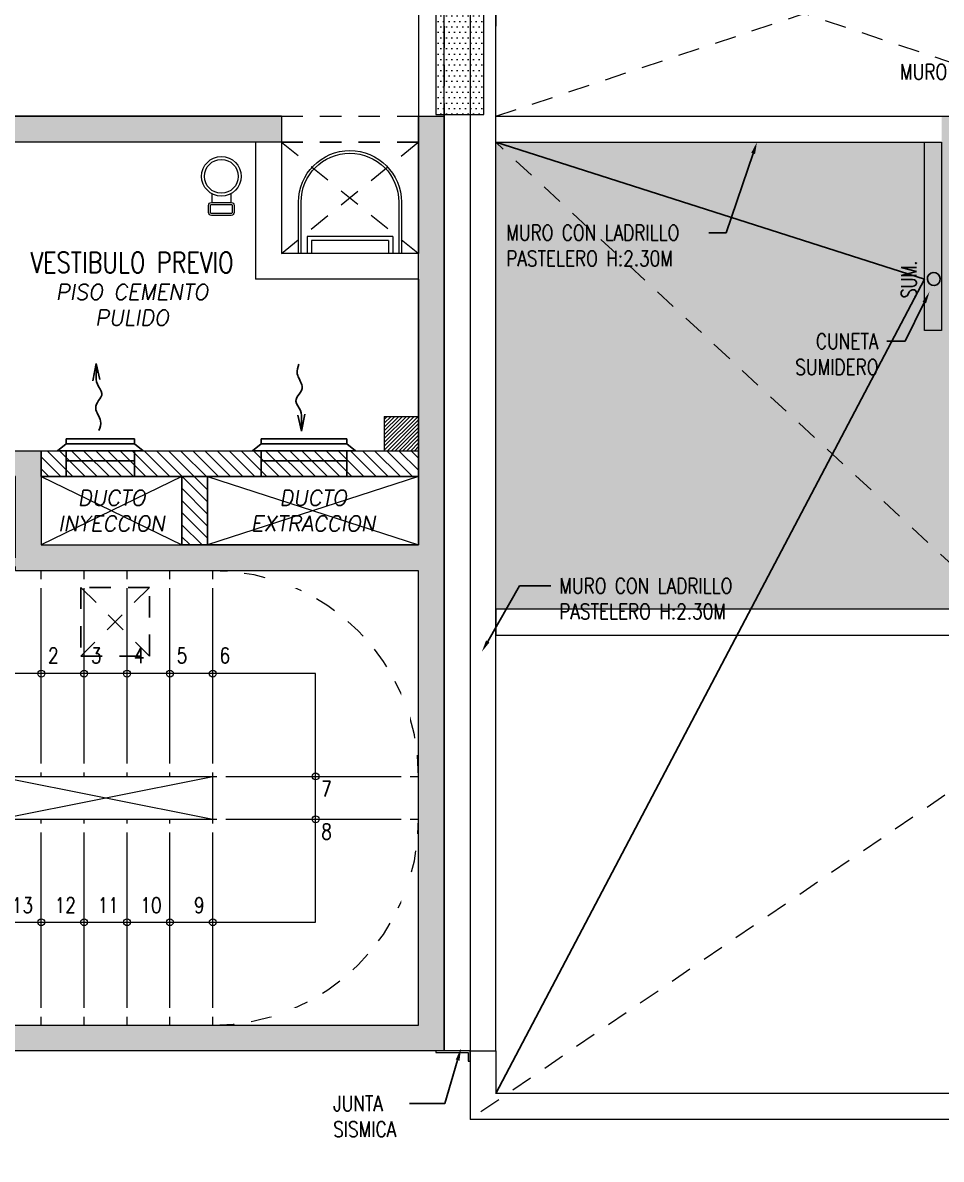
# Model space of a CAD drawing. Header units: millimetres. Extents: x -3 to 53, y -110 to 39.
# Drawn here: x 24.39 to 29.75, y -54.79 to -48.16 of the extents above; entities that cross this region are included whole.
import ezdxf
from ezdxf import colors
from ezdxf.entities.mleader import LeaderData, LeaderLine
from ezdxf.enums import TextEntityAlignment as Align
from ezdxf.math import Vec2, Vec3

# ---------------------------------------------------------------- set-up
doc = ezdxf.new("R2010")
doc.units = ezdxf.units.MM
doc.set_wipeout_variables(frame=1)
doc.linetypes.add('HIDDEN2', pattern=[0.1875, 0.125, -0.0625])
for name, color, linetype in [('A-BARANDAS', 8, 'Continuous'), ('A-EST HATCH', 8, 'Continuous'), ('A-EST PLACAS', 8, 'Continuous'), ('A-EST VIGAS', 8, 'HIDDEN2'), ('A-HATCH', 8, 'Continuous'), ('A-JARDIN', 8, 'Continuous'), ('A-LINEAS', 8, 'Continuous'), ('A-MURO BAJO', 8, 'Continuous'), ('A-MURO_P14', 8, 'Continuous'), ('A-PROYECCIONES', 8, 'HIDDEN2'), ('A-TEXTO-ACABADO PISO', 8, 'Continuous'), ('A-TEXTO-INDICACIONES', 8, 'Continuous'), ('DLP_MOBILIARIO', 8, 'Continuous'), ('DLP_TEXTO AMBIENTE', 8, 'Continuous'), ('L-03_EQUIP-ACCES', 8, 'Continuous'), ('L-04_EQ-MED-CONT', 8, 'Continuous'), ('L-06_EQ-FIN-CONT', 8, 'Continuous'), ('L3 Equipos y Ductos', 8, 'Continuous'), ('L4 Linea mediana', 8, 'Continuous'), ('L5 Linea mediana segmentada', 8, 'HIDDEN2'), ('L6 Linea fina', 8, 'Continuous')]:
    doc.layers.add(name, color=color, linetype=linetype)
doc.layers.add('A-MUROS', color=8, linetype='Continuous', lineweight=30)
doc.layers.add('DLP_MURO ALTO', color=8, linetype='Continuous', lineweight=20)
doc.styles.add('ROMANS', font='ROMANS.shx', dxfattribs={"oblique": 10})
doc.styles.add('TXT_COTAS', font='romans.shx', dxfattribs={"width": 0.8})

# ---------------------------------------------------------------- blocks, each defined once
blk = doc.blocks.new('EST.P11')
at = {"layer": 'A-EST HATCH', "lineweight": 0}
h = blk.add_hatch(color=8, dxfattribs=at)
h.dxf.hatch_style = 1
h.paths.add_polyline_path([(10.5, -2.74), (10.5, 3.375), (12.15, 3.375), (12.15, 3.525), (10.35, 3.525), (10.35, 2.65), (8.85, 2.65), (8.85, 3.15), (8.7, 3.15), (8.7, 2.5), (10.35, 2.5), (10.35, -2.74)])
h.paths.add_polyline_path([(18.45, 7.325), (20.05, 7.325), (20.05, 10.425), (18.85, 10.425), (18.85, 10.575), (20.2, 10.575), (20.2, 7.175), (18.45, 7.175)])
h.paths.add_polyline_path([(17.65, 10.575), (17.5, 10.575), (17.5, 7.175), (17.65, 7.175)])
h.paths.add_polyline_path([(11.85, 11.05), (11.85, 10.9), (12, 10.9), (12, 7.825), (12.15, 7.825), (12.15, 11.05)])
h.paths.add_polyline_path([(22.45, 4.725), (13.05, 4.725), (13.05, 4.875), (16.6, 4.875), (16.6, 6.275), (16.8, 6.275), (16.8, 4.875), (19.7, 4.875), (19.7, 6.275), (19.85, 6.275), (19.85, 4.875), (22.25, 4.875), (22.25, 6.125), (20.6, 6.125), (20.6, 6.275), (22.875, 6.275), (22.875, 6.125), (22.45, 6.125)])
h.paths.add_polyline_path([(15.1, 10.425), (15.1, 7.325), (16.7, 7.325), (16.7, 7.175), (14.95, 7.175), (14.95, 10.575), (16.3, 10.575), (16.3, 10.425)])
h.paths.add_polyline_path([(10.35, 5.75), (8.7, 5.75), (8.7, 5.1), (8.85, 5.1), (8.85, 5.6), (10.35, 5.6), (10.35, 4.725), (12.15, 4.725), (12.15, 4.875), (10.5, 4.875), (10.5, 10.99), (10.35, 10.99)])
h.paths.add_polyline_path([(5.85, 10.9), (5.25, 10.9), (5.25, 11.05), (6, 11.05), (6, 7.65), (4.85, 7.65), (4.85, 7.8), (5.85, 7.8)])
h.paths.add_polyline_path([(4.05, 11.05), (4.05, 7.65), (3.9, 7.65), (3.9, 11.05)])
h.paths.add_polyline_path([(3.1, 7.8), (1.5, 7.8), (1.5, 10.9), (2.7, 10.9), (2.7, 11.05), (1.35, 11.05), (1.35, 7.65), (3.1, 7.65)])
h.paths.add_polyline_path([(4.05, -2.8), (4.05, 0.6), (3.9, 0.6), (3.9, -2.8)])
h.paths.add_polyline_path([(3.1, 0.45), (1.5, 0.45), (1.5, -2.65), (2.7, -2.65), (2.7, -2.8), (1.35, -2.8), (1.35, 0.6), (3.1, 0.6)])
h.paths.add_polyline_path([(8.7, -0.35), (8.85, -0.35), (8.85, -2.65), (9, -2.65), (9, -2.8), (8.7, -2.8)])
h.paths.add_polyline_path([(18.45, 0.925), (20.05, 0.925), (20.05, -2.175), (18.85, -2.175), (18.85, -2.325), (20.2, -2.325), (20.2, 1.075), (18.45, 1.075)])
h.paths.add_polyline_path([(17.65, -2.325), (17.5, -2.325), (17.5, 1.075), (17.65, 1.075)])
h.paths.add_polyline_path([(12.15, -2.8), (11.85, -2.8), (11.85, -2.65), (12, -2.65), (12, 0.425), (12.15, 0.425)])
h.paths.add_polyline_path([(15.1, -2.175), (15.1, 0.925), (16.7, 0.925), (16.7, 1.075), (14.95, 1.075), (14.95, -2.325), (16.3, -2.325), (16.3, -2.175)])
h.paths.add_polyline_path([(6, -2.8), (6, 0.6), (4.85, 0.6), (4.85, 0.45), (5.85, 0.45), (5.85, -2.65), (5.25, -2.65), (5.25, -2.8)])
h.paths.add_polyline_path([(3.0968, 5.55), (2.95, 5.55), (2.95, 6.75), (5.1, 6.75), (5.1, 6.6), (4.65, 6.6), (4.65, 5), (4.45, 5), (4.45, 6.6), (3.1, 6.6), (3.1, 5.55)], flags=17)
h.paths.add_polyline_path([(3.0968, 2.7), (2.95, 2.7), (2.95, 1.5), (5.1, 1.5), (5.1, 1.65), (4.65, 1.65), (4.65, 3.25), (4.45, 3.25), (4.45, 1.65), (3.1, 1.65), (3.1, 2.7)], flags=17)
h.paths.add_polyline_path([(8.8501, 4.2), (6, 4.2), (6, 6.75), (5.85, 6.75), (5.85, 4.2), (3.1, 4.2), (3.1, 4.8), (2.95, 4.8), (2.95, 4.2), (0.15, 4.2), (0.15, 8.25), (0, 8.25), (0, 0), (0.15, 0), (0.15, 4.05), (2.95, 4.05), (2.95, 3.45), (3.1, 3.45), (3.1, 4.05), (5.85, 4.05), (5.85, 1.5), (6, 1.5), (6, 4.05), (8.8501, 4.05)])
h.paths.add_polyline_path([(8.7, 11.05), (8.7, 8.6), (8.85, 8.6), (8.85, 10.9), (9, 10.9), (9, 11.05)])
h.paths.add_polyline_path([(22.9, 4.725), (25, 4.725), (25, 4.875), (23.05, 4.875), (23.05, 8.575), (25, 8.575), (25, 8.725), (23.05, 8.725), (23.05, 10.575), (22.2, 10.575), (22.2, 10.425), (22.9, 10.425)])
h.paths.add_polyline_path([(26.7, 4.725), (26.85, 4.725), (26.85, 8.725), (26.7, 8.725)])
h.paths.add_polyline_path([(47.1, 1.5), (45.2, 1.5), (45.2, 1.65), (46.95, 1.65), (46.95, 4.05), (41.1999, 4.05), (41.1999, 4.2), (46.95, 4.2), (46.95, 6.6), (45.2, 6.6), (45.2, 6.75), (47.1, 6.75)])
h.paths.add_polyline_path([(24.05, 3.525), (25.9, 3.525), (25.9, 3.375), (24.05, 3.375)], flags=17)
h.paths.add_polyline_path([(21.05, 1.975), (21.05, 2.125), (22.85, 2.125), (22.85, 3.375), (20.3, 3.375), (20.3, 1.975), (20.15, 1.975), (20.15, 3.375), (16.8, 3.375), (16.8, 1.975), (16.6, 1.975), (16.6, 3.375), (13.05, 3.375), (13.05, 3.525), (23.05, 3.525), (23.05, 1.975)])
h.paths.add_polyline_path([(23.05, 1.95), (23.05, -1.775), (26.7, -1.775), (26.7, 0.875), (24.35, 0.875), (24.35, 1.425), (24.05, 1.425), (24.05, 1.575), (24.5, 1.575), (24.5, 1.025), (26.7, 1.025), (26.7, 3.525), (26.85, 3.525), (26.85, -1.925), (23.05, -1.925), (23.05, -2.325), (22.2, -2.325), (22.2, -2.175), (22.9, -2.175), (22.9, 1.95)])
h.paths.add_polyline_path([(43.75, 7.8), (45.35, 7.8), (45.35, 7.6), (43.75, 7.6)])
h.paths.add_polyline_path([(43.75, 0.65), (45.35, 0.65), (45.35, 0.45), (43.75, 0.45)])
h.paths.add_polyline_path([(30.85, 2.375), (30.85, 3.525), (29.75, 3.525), (29.75, 2.375), (29.9, 2.375), (29.9, 3.375), (30.75, 3.375), (30.75, 2.375)])
h.paths.add_polyline_path([(39.5497, 4.875), (39.5497, 4.725), (39.7, 4.725), (39.7, 5.6), (41.1999, 5.6), (41.1999, 5.1009), (41.35, 5.1009), (41.35, 5.75), (39.7, 5.75), (39.7, 7.75), (39.55, 7.75), (39.55, 4.875)])
edge = h.paths.add_edge_path()
edge.add_line((30.85, 4.725), (30.85, 4.875))
edge.add_line((30.85, 4.875), (30.85, 5.875))
edge.add_line((30.85, 5.875), (30.75, 5.875))
edge.add_line((30.75, 5.875), (30.75, 4.875))
edge.add_line((30.75, 4.875), (30.35, 4.875))
edge.add_line((30.35, 4.875), (30.35, 5.875))
edge.add_line((30.35, 5.875), (30.2, 5.875))
edge.add_line((30.2, 5.875), (30.2, 4.725))
edge.add_line((30.2, 4.725), (30.85, 4.725))
h.paths.add_polyline_path([(33.45, 5.55), (33.45, 4.95), (33.25, 4.95), (33.25, 5.55), (33.3, 5.55), (33.3, 7.7501), (33.45, 7.7501)])
h.paths.add_polyline_path([(33.45, 2.7), (33.45, 3.3), (33.25, 3.3), (33.25, 2.7), (33.3, 2.7), (33.3, 0.4999), (33.45, 0.4999)])
at = {"layer": 'A-EST PLACAS', "color": 8, "lineweight": 0}
for points in [[(23.05, 1.95), (23.05, -1.775), (26.7, -1.775), (26.7, 0.875), (24.35, 0.875), (24.35, 1.425), (24.05, 1.425), (24.05, 1.575), (24.5, 1.575), (24.5, 1.025), (26.7, 1.025), (26.7, 3.525), (26.85, 3.525), (26.85, -1.925), (23.05, -1.925), (23.05, -2.325), (22.2, -2.325), (22.2, -2.175), (22.9, -2.175), (22.9, 1.95)], [(24.05, 3.525), (25.9, 3.525), (25.9, 3.375), (24.05, 3.375)]]:
    blk.add_lwpolyline(points, close=True, dxfattribs=at)
at = {"layer": 'A-EST VIGAS', "color": 8, "lineweight": 0}
for p, q in [((26.85, 4.725), (26.85, 3.525)), ((25.9, 3.525), (26.7, 3.525)), ((25.9, 3.375), (26.7, 3.375)), ((24.5, 1.575), (26.7, 1.575)), ((24.5, 1.425), (25.32, 1.425)), ((25.32, 1.425, 0), (25.32, 1.025)), ((25.47, 1.425), (26.7, 1.425)), ((25.47, 1.425, 0), (25.47, 1.025))]:
    blk.add_line(p, q, dxfattribs=at)
blk = doc.blocks.new('*U256')
at = {"color": 8}
blk.add_ellipse((0, 0), major_axis=(0.0118, 0.036), ratio=1, start_param=5.813820330443059, end_param=12.09700563762265, dxfattribs=at)
at = {"layer": 'A-TEXTO-INDICACIONES', "color": 8, "style": 'ROMANS', "width": 0.75}
blk.add_text('SUM.', height=0.09, dxfattribs=at).set_placement((-0.1125, 0.1003))
blk = doc.blocks.new('TEXTO AMBIENTES P11')
at = {"layer": 'A-TEXTO-ACABADO PISO', "color": 8, "lineweight": 0, "insert": (23.6788, -8.5045), "char_height": 0.09, "attachment_point": 2, "rotation": 359.99998, "style": 'ROMANS'}
blk.add_mtext_dynamic_manual_height_columns('PISO CEMENTO PULIDO', width=1.20225, gutter_width=12.5, heights=[0], dxfattribs=at)
at = {"layer": 'DLP_TEXTO AMBIENTE', "color": 8, "lineweight": 0, "style": 'ROMANS', "width": 0.8}
blk.add_text('VESTIBULO PREVIO', height=0.12, dxfattribs=at).set_placement((23.6791, -8.4372), align=Align.CENTER)
blk = doc.blocks.new('TEXTO DUCTOS PT')
at = {"layer": 'A-TEXTO-INDICACIONES', "char_height": 0.09, "width": 0.4157, "attachment_point": 5, "style": 'ROMANS'}
for s, insert in [('\\pxsm1,qc,t16;DUCTO INYECCION', (23.56, -9.825, 0)), ('\\pxsm1,qc,t16;DUCTO EXTRACCION', (24.735, -9.825, 0))]:
    blk.add_mtext(s, dxfattribs=dict(at, insert=insert))
blk = doc.blocks.new('*U145')
at = {"color": 8, "lineweight": 0}
for p, q in [((587.0593, -119.1569), (587.0593, -119.2302)), ((587.2193, -119.1569), (587.2193, -119.2302))]:
    blk.add_line(p, q, dxfattribs=at)
for points in [[(587.2455, -119.2542), (587.2455, -119.313, -0.414214), (587.2215, -119.337), (587.057, -119.337, -0.414214), (587.033, -119.313), (587.033, -119.2542, -0.414214), (587.057, -119.2302), (587.2215, -119.2302, -0.414214)], [(587.2295, -119.2542), (587.2295, -119.313, -0.414214), (587.2215, -119.321), (587.057, -119.321, -0.414214), (587.049, -119.313), (587.049, -119.2542, -0.414214), (587.057, -119.2462), (587.2215, -119.2462, -0.414214)]]:
    blk.add_lwpolyline(points, format="xyb", close=True, dxfattribs=at)
for radius in [0.1641, 0.1401]:
    blk.add_circle((587.1393, -119.0136), radius, dxfattribs=at)
blk = doc.blocks.new('N.02')
at = {"layer": 'A-HATCH', "lineweight": 0}
h = blk.add_hatch(dxfattribs=at)
h.set_pattern_fill('ANSI31', color=8, scale=0.005)
h.set_pattern_definition([(45, (112.882877, -120.236276), (-0.0112253202, 0.0112253202), [])])
h.paths.add_polyline_path([(-0.15, -7.2), (-0.35, -7.2), (-0.35, -7), (-0.15, -7)])
at = {"color": 8, "lineweight": 0}
for p, q in [((-0.3, -5.95, 0), (-0.8, -5.95, 0)), ((-0.8, -5.95, 0), (-0.8, -6.05, 0)), ((-0.3, -5.95, 0), (-0.3, -6.05, 0)), ((-0.325, -5.975, 0), (-0.775, -5.975, 0)), ((-0.775, -5.975, 0), (-0.775, -6.05, 0)), ((-0.325, -5.975, 0), (-0.325, -6.05, 0))]:
    blk.add_line(p, q, dxfattribs=at)
at = {"color": 8, "lineweight": 0, "elevation": 0}
for points in [[(-0.85, -6.05), (-0.85, -5.75, -1), (-0.25, -5.75), (-0.25, -6.05)], [(-0.835, -6.05), (-0.835, -5.75, -1), (-0.265, -5.75), (-0.265, -6.05)]]:
    blk.add_lwpolyline(points, format="xyb", dxfattribs=at)
blk.add_lwpolyline([(0.14, -10.71), (0.14, -10.76), (0.15, -10.76), (0.15, -10.7), (-0.05, -10.7), (-0.05, -10.71)], close=True, dxfattribs=at)
at = {"layer": 'A-LINEAS', "color": 8, "linetype": 'Continuous', "lineweight": 0}
for p, q in [((-2.35, -7.35, 0), (-1.53, -7.75, 0)), ((-1.53, -7.35, 0), (-2.35, -7.75, 0)), ((-1.38, -7.35, 0), (-0.15, -7.75, 0)), ((-0.15, -7.35, 0), (-1.38, -7.75, 0)), ((-2.6, -9.1, 0), (-1.35, -9.35, 0)), ((-2.6, -9.35, 0), (-1.35, -9.1, 0))]:
    blk.add_line(p, q, dxfattribs=at)
at = {"layer": 'A-LINEAS', "color": 8, "lineweight": 0}
blk.add_line((-0.75, -8.5, 0), (-2.6, -8.5, 0), dxfattribs=at)
at = {"layer": 'A-LINEAS', "color": 8, "lineweight": 0, "elevation": 0}
blk.add_lwpolyline([(-2.8362, -9.95), (-0.7501, -9.95), (-0.75, -8.5)], dxfattribs=at)
at = {"layer": 'A-LINEAS', "color": 8, "linetype": 'Continuous', "lineweight": 0}
for centre in [(-2.35, -8.5, 0), (-2.1, -8.5, 0), (-1.85, -8.5, 0), (-1.6, -8.5, 0), (-1.35, -8.5, 0), (-0.75, -9.1, 0), (-0.75, -9.35, 0), (-2.35, -9.95, 0), (-2.1, -9.95, 0), (-1.35, -9.95, 0)]:
    blk.add_circle(centre, 0.02, dxfattribs=at)
at = {"layer": 'A-MURO BAJO', "color": 8, "lineweight": 0}
for p, q in [((-2.35, -9.1, 0), (-2.35, -7.9, 0)), ((-2.1, -9.1, 0), (-2.1, -7.9, 0)), ((-1.85, -9.1, 0), (-1.85, -7.9, 0)), ((-1.6, -9.1, 0), (-1.6, -7.9, 0)), ((-1.35, -9.1, 0), (-1.35, -7.9, 0)), ((-2.6, -9.1, 0), (-1.35, -9.1, 0)), ((-1.6, -9.1, 0), (-0.15, -9.1, 0)), ((-1.3501, -9.35, 0), (-1.35, -9.1, 0)), ((-2.6, -9.35, 0), (-1.35, -9.35, 0)), ((-2.35, -10.55, 0), (-2.35, -9.35, 0)), ((-2.1, -10.55, 0), (-2.1, -9.35, 0)), ((-1.85, -10.55, 0), (-1.85, -9.35, 0)), ((-1.6, -10.55, 0), (-1.6, -9.35, 0)), ((-1.3501, -9.35, 0), (-0.15, -9.35, 0)), ((-1.35, -10.55, 0), (-1.35, -9.35, 0))]:
    blk.add_line(p, q, dxfattribs=at)
at = {"layer": 'A-MUROS', "color": 8, "lineweight": 0}
for p, q in [((-0.95, -5.25, 0), (-2.8, -5.25, 0)), ((-0.95, -5.25, 0), (-0.95, -6.05, 0)), ((-0.15, -5.25, 0), (-0.15, -6.05, 0)), ((0, -10.7, 0), (0, -5.25, 0)), ((-1.1, -5.4, 0), (-2.8, -5.4, 0)), ((-1.1, -5.4, 0), (-1.1, -6.2, 0)), ((-0.15, -5.4, 0), (-0.15, -5.4, 0)), ((-0.15, -6.05, 0), (-0.95, -6.05, 0)), ((-0.15, -6.2, 0), (-1.1, -6.2, 0)), ((-0.15, -6.2, 0), (-0.15, -7.2, 0)), ((-0.35, -7, 0), (-0.35, -7.2, 0)), ((-0.35, -7, 0), (-0.15, -7, 0)), ((-2.8, -7.2, 0), (-0.15, -7.2, 0)), ((-2.35, -7.35, 0), (-2.35, -7.75, 0)), ((-2.35, -7.35, 0), (-1.53, -7.35, 0)), ((-1.53, -7.35, 0), (-1.53, -7.75, 0)), ((-1.38, -7.35, 0), (-0.15, -7.35, 0)), ((-1.38, -7.75, 0), (-1.38, -7.35, 0)), ((-0.15, -7.35, 0), (-0.15, -7.75, 0)), ((-2.35, -7.75, 0), (-1.53, -7.75, 0)), ((-2.35, -7.75, 0), (-1.53, -7.75, 0)), ((-0.15, -7.75, 0), (-1.38, -7.75, 0)), ((-0.15, -7.9, 0), (-2.5, -7.9, 0)), ((-0.15, -10.55, 0), (-0.15, -7.9, 0)), ((-3.8, -10.55, 0), (-0.15, -10.55, 0)), ((0, -10.7, 0), (-3.8, -10.7, 0))]:
    blk.add_line(p, q, dxfattribs=at)
blk.add_lwpolyline([(0, -5.25), (0, -0.05), (-0.15, -0.05), (-0.15, -5.25)], dxfattribs=at)
at = {"layer": 'A-PROYECCIONES', "color": 8, "lineweight": 0, "elevation": 0}
blk.add_lwpolyline([(-0.95, -6.05), (-0.15, -5.4), (-0.95, -5.4), (-0.15, -6.05)], dxfattribs=at)
at = {"layer": 'A-PROYECCIONES', "color": 8, "lineweight": 0}
for centre, start, end in [((-1.35, -9.1, 0), 0, 90), ((-1.35, -9.35, 0), 270, 0)]:
    blk.add_arc(centre, 1.2, start, end, dxfattribs=at)
at = {"color": 8, "lineweight": 0, "xscale": 0.7035271998764521, "yscale": 0.7035271998764521, "zscale": 0.7035271998764521}
blk.add_blockref('*U145', (-414.3685, 78.1293, 0), dxfattribs=at)
at = {"color": 8, "lineweight": 0}
blk.add_wipeout([(-2.6, -8), (-2.1, -8), (-1.85, -8), (-0.25, -8), (-0.25, -10.45), (-2.675, -10.45), (-2.675, -10.5), (-0.2, -10.5), (-0.2, -7.95), (-1.85, -7.95), (-2.1, -7.95), (-2.6, -7.95)], dxfattribs=at).translate(0, 0, 0).dxf.layer = 'A-BARANDAS'
at = {"layer": 'A-LINEAS', "color": 8, "linetype": 'Continuous', "lineweight": 0}
for centre in [(-1.85, -9.95, 0), (-1.6, -9.95, 0)]:
    blk.add_circle(centre, 0.02, dxfattribs=at)
at = {"color": 8, "lineweight": 0}
blk.add_wipeout([(-2.6, -9.025), (-1.275, -9.025), (-1.2751, -9.4251), (-2.675, -9.425), (-2.675, -7.825), (-2.5, -7.825), (-2.5, -7.875), (-2.625, -7.875), (-2.625, -9.375), (-1.3251, -9.3751), (-1.325, -9.075), (-2.6, -9.075)], dxfattribs=at).translate(0, 0, 0).dxf.layer = 'A-BARANDAS'
blk = doc.blocks.new('Duplex-1201')
at = {"layer": 'A-MURO BAJO', "color": 8, "lineweight": 0}
for p, q in [((0, 0.4), (0, 0)), ((0.15, 0.4), (0.15, 0.15)), ((11.65, 0.15), (0.15, 0.15)), ((12.7, 0), (0, 0))]:
    blk.add_line(p, q, dxfattribs=at)
at = {"layer": 'A-PROYECCIONES', "color": 8, "lineweight": 0}
for p, q in [((6.3, 0), (0.15, 5.7)), ((6.3, 4.3), (0, 0))]:
    blk.add_line(p, q, dxfattribs=at)
at = {"layer": 'DLP_MURO ALTO', "color": 8, "lineweight": 0}
for p, q in [((0.15, 5.85), (3.75, 5.85)), ((0.15, 5.7), (2.75, 5.7, 0))]:
    blk.add_line(p, q, dxfattribs=at)
blk.add_lwpolyline([(0, 6.45), (0, 0.4), (0.15, 0.4), (0.15, 6.375)], dxfattribs=at)
blk = doc.blocks.new('TAF_40')
at = {"layer": 'L-03_EQUIP-ACCES', "ltscale": 1.5}
for p, q in [((-0.25, 0.06), (0.25, 0.06)), ((-0.2, 0), (-0.2, 0.06)), ((0.2, 0), (0.2, 0.06))]:
    blk.add_line(p, q, dxfattribs=at)
at = {"layer": 'L-04_EQ-MED-CONT', "ltscale": 1.5}
for p, q in [((-0.2, 0.1), (-0.25, 0.06)), ((-0.2, 0.1), (0.2, 0.1)), ((0.25, 0.06), (0.2, 0.1))]:
    blk.add_line(p, q, dxfattribs=at)
at = {"layer": 'L-06_EQ-FIN-CONT', "ltscale": 1.5}
for p, q in [((-0.2, 0.13), (0.2, 0.13)), ((-0.2, 0.1), (-0.2, 0.13)), ((0.2, 0.1), (0.2, 0.13))]:
    blk.add_line(p, q, dxfattribs=at)
blk = doc.blocks.new('TAF_50')
at = {"layer": 'L-03_EQUIP-ACCES', "ltscale": 1.5}
for p, q in [((-0.3, 0.06), (0.3, 0.06)), ((-0.25, 0), (-0.25, 0.06)), ((0.25, 0), (0.25, 0.06))]:
    blk.add_line(p, q, dxfattribs=at)
at = {"layer": 'L-04_EQ-MED-CONT', "ltscale": 1.5}
for p, q in [((-0.25, 0.1), (-0.3, 0.06)), ((-0.25, 0.1), (0.25, 0.1)), ((0.3, 0.06), (0.25, 0.1))]:
    blk.add_line(p, q, dxfattribs=at)
at = {"layer": 'L-06_EQ-FIN-CONT', "ltscale": 1.5}
for p, q in [((-0.25, 0.13), (0.25, 0.13)), ((-0.25, 0.1), (-0.25, 0.13)), ((0.25, 0.1), (0.25, 0.13))]:
    blk.add_line(p, q, dxfattribs=at)
blk = doc.blocks.new('flujo11')
at = {"layer": 'L6 Linea fina'}
for p, q in [((0, 0), (-0.0198, -0.0998)), ((0.0212, -0.0932), (0, 0))]:
    blk.add_line(p, q, dxfattribs=at)
blk.add_open_spline([(0, 0), (0.0064, -0.0434), (-0.016, -0.1047), (0.0608, -0.1905), (-0.0346, -0.24), (0.0373, -0.3312), (0.0223, -0.3717), (0.0156, -0.3896)], degree=3, knots=[0, 0, 0, 0, 0.0524684, 0.0807049, 0.1300475, 0.160067, 0.1839926, 0.1839926, 0.1839926, 0.1839926], dxfattribs=at)
blk = doc.blocks.new('IISS P11')
at = {"color": 8}
for p, q in [((25.8, -7.675), (28.3, -8.4738)), ((28.3, -8.4738), (25.8, -13.225))]:
    blk.add_line(p, q, dxfattribs=at)
at = {"color": 8, "lineweight": 0}
blk.add_lwpolyline([(28.3, -7.675), (28.4, -7.675), (28.4, -8.775), (28.3, -8.775)], close=True, dxfattribs=at)
at = {"ltscale": 0.05, "rotation": 90}
blk.add_blockref('*U256', (28.3547, -8.4738), dxfattribs=at)
at = {"layer": 'A-TEXTO-INDICACIONES'}
ml = blk.add_multileader_mtext('Standard', dxfattribs=at)
ml.set_content('\\pxsm1,t16;CUNETA SUMIDERO', color=256, style='TXT_COTAS')
ml.set_leader_properties(color=7)
ml.build(insert=Vec2(0, 0))
ml.multileader.update_dxf_attribs({"dogleg_length": 0.05, "arrow_head_size": 0.07})
ctx = ml.context
ctx.base_point, ctx.char_height, ctx.arrow_head_size, ctx.landing_gap_size, ctx.plane_origin = Vec3(27.4639, -8.8371), 0.09, 0.07, 0.05, Vec3(28.4796, -8.8617)
ctx.text_align_type = 2
notes = []
notes.append((ctx, [(0, (1, 1, 0), (28.1886, -8.8371), (-1, 0), 0.107, [(0, [(28.3297, -8.5483)], 0, [])])]))
ctx.mtext.insert, ctx.mtext.width, ctx.mtext.defined_height, ctx.mtext.alignment, ctx.mtext.flow_direction = Vec3(28.0317, -8.7921), 0.583248, 0.8046, 3, 5
for ctx, leaders in notes:
    for number, flags, end, landing, length, lines in leaders:
        leader = LeaderData()
        leader.index, (leader.has_last_leader_line, leader.has_dogleg_vector, leader.attachment_direction) = number, flags
        leader.last_leader_point, leader.dogleg_vector, leader.dogleg_length = Vec3(end), Vec3(landing), length
        for number, points, colour, breaks in lines:
            line = LeaderLine()
            line.index, line.vertices, line.color, line.breaks = number, Vec3.list(points), colors.encode_raw_color(colour), breaks
            leader.lines.append(line)
        ctx.leaders.append(leader)
blk = doc.blocks.new('TEXTO NOTAS P11')
at = {"layer": 'A-TEXTO-INDICACIONES', "style": 'ROMANS', "width": 0.8}
for s, p in [('2', (23.1896, -10.714)), ('3', (23.4396, -10.714)), ('4', (23.6896, -10.714)), ('5', (23.9396, -10.714)), ('6', (24.1896, -10.714)), ('7', (24.7825, -11.4918)), ('8', (24.7825, -11.7418))]:
    blk.add_text(s, height=0.09, rotation=360, dxfattribs=at).set_placement(p)
for s, p in [('13', (23.1017, -12.1713)), ('12', (23.3517, -12.1713)), ('11', (23.6017, -12.1713)), ('10', (23.8517, -12.1713)), ('9', (24.1017, -12.1713))]:
    blk.add_text(s, height=0.09, dxfattribs=at).set_placement(p, align=Align.RIGHT)
at = {"layer": 'A-TEXTO-INDICACIONES'}
ml = blk.add_multileader_mtext('Standard', dxfattribs=at)
ml.set_content('\\pxsm1;MURO CON LADRILLO PASTELERO H:2.30M', color=256, style='TXT_COTAS')
ml.set_leader_properties(color=7)
ml.build(insert=Vec2(0, 0))
ml.multileader.update_dxf_attribs({"dogleg_length": 0.05, "arrow_head_size": 0.07})
ctx = ml.context
ctx.base_point, ctx.char_height, ctx.arrow_head_size, ctx.landing_gap_size, ctx.plane_origin = Vec3(25.8115, -8.2037), 0.09, 0.07, 0.05, Vec3(25.6074, -7.7731)
notes = []
notes.append((ctx, [(1, (1, 1, 0), (27.1444, -8.2037), (-1, 0), 0.1015, [(0, [(27.3237, -7.675)], 0, [])])]))
ctx.mtext.insert, ctx.mtext.width, ctx.mtext.defined_height, ctx.mtext.flow_direction = Vec3(25.8615, -8.1587), 1.401215, 0.8046, 5
ml = blk.add_multileader_mtext('Standard', dxfattribs=at)
ml.set_content('\\pxsm1;MURO CON LADRILLO PASTELERO H:2.30M', color=256, style='TXT_COTAS')
ml.set_leader_properties(color=7)
ml.build(insert=Vec2(0, 0))
ml.multileader.update_dxf_attribs({"dogleg_length": 0.05, "arrow_head_size": 0.07})
ctx = ml.context
ctx.base_point, ctx.char_height, ctx.arrow_head_size, ctx.landing_gap_size, ctx.plane_origin = Vec3(26.1208, -10.2626), 0.09, 0.07, 0.05, Vec3(25.9157, -10.4686)
notes.append((ctx, [(0, (1, 1, 0), (25.9395, -10.2626), (1, 0), 0.1814, [(0, [(25.7189, -10.6481)], 0, [])])]))
ctx.mtext.insert, ctx.mtext.width, ctx.mtext.defined_height, ctx.mtext.flow_direction = Vec3(26.1708, -10.2176), 1.401215, 0.8046, 5
ml = blk.add_multileader_mtext('Standard', dxfattribs=at)
ml.set_content('\\pxsm1,t16;JUNTA \\PSISMICA', color=256, style='TXT_COTAS')
ml.set_leader_properties(color=7)
ml.build(insert=Vec2(0, 0))
ml.multileader.update_dxf_attribs({"dogleg_length": 0.05, "arrow_head_size": 0.07})
ctx = ml.context
ctx.base_point, ctx.char_height, ctx.arrow_head_size, ctx.landing_gap_size, ctx.plane_origin = Vec3(24.8025, -13.2825), 0.09, 0.07, 0.05, Vec3(24.5831, -13.8658)
notes.append((ctx, [(1, (1, 1, 0), (25.5031, -13.2825), (-1, 0), 0.2064, [(0, [(25.5975, -12.962)], 0, [])])]))
ctx.mtext.insert, ctx.mtext.width, ctx.mtext.defined_height, ctx.mtext.flow_direction = Vec3(24.8525, -13.2375), 1.024058, 0.5146, 5
for ctx, leaders in notes:
    for number, flags, end, landing, length, lines in leaders:
        leader = LeaderData()
        leader.index, (leader.has_last_leader_line, leader.has_dogleg_vector, leader.attachment_direction) = number, flags
        leader.last_leader_point, leader.dogleg_vector, leader.dogleg_length = Vec3(end), Vec3(landing), length
        for number, points, colour, breaks in lines:
            line = LeaderLine()
            line.index, line.vertices, line.color, line.breaks = number, Vec3.list(points), colors.encode_raw_color(colour), breaks
            leader.lines.append(line)
        ctx.leaders.append(leader)
blk = doc.blocks.new('arq.')
at = {"color": 8}
blk.add_blockref('IISS P11', (102.5627, -39.2888), dxfattribs=at)
at = {"layer": 'A-EST PLACAS', "color": 8}
blk.add_blockref('EST.P11', (101.2127, -50.3388), dxfattribs=at)
at = {"layer": 'A-TEXTO-INDICACIONES', "color": 8, "lineweight": 0}
blk.add_blockref('TEXTO DUCTOS PT', (102.5627, -39.2888), dxfattribs=at)
at = {"layer": 'DLP_TEXTO AMBIENTE', "color": 8}
blk.add_blockref('TEXTO AMBIENTES P11', (102.5627, -39.2888), dxfattribs=at)
at = {"color": 8}
blk.add_blockref('N.02', (128.0627, -41.5638, 0), dxfattribs=at)
at = {"layer": 'A-MURO_P14', "color": 8, "lineweight": 0}
for points in [[(125.7127, -48.7638), (127.9127, -48.7638), (127.9127, -48.9138), (125.7127, -48.9138)], [(126.5327, -48.9138), (126.6827, -48.9138), (126.6827, -49.3138), (126.5327, -49.3138)]]:
    blk.add_lwpolyline(points, close=True, dxfattribs=at)
at = {"layer": 'L3 Equipos y Ductos', "elevation": 0}
for points in [[(125.8571, -48.8238), (126.2571, -48.8238)], [(126.9945, -48.8238), (127.4945, -48.8238)]]:
    blk.add_lwpolyline(points, dxfattribs=at)
at = {"layer": 'L4 Linea mediana', "elevation": 0}
for points in [[(125.8571, -48.7638), (125.8571, -48.9138)], [(126.2571, -48.7638), (126.2571, -48.9138)], [(126.9945, -48.7638), (126.9945, -48.9138)], [(127.4945, -48.7638), (127.4945, -48.9138)]]:
    blk.add_lwpolyline(points, dxfattribs=at)
at = {"layer": 'L5 Linea mediana segmentada'}
blk.add_lwpolyline([(125.9434, -49.5618), (125.9434, -49.9618), (126.3434, -49.9618), (126.3434, -49.5618)], close=True, dxfattribs=at)
for points in [[(125.9434, -49.5618), (126.3434, -49.9618)], [(126.3434, -49.5618), (125.9434, -49.9618)]]:
    blk.add_lwpolyline(points, dxfattribs=at)
at = {"layer": 'DLP_MOBILIARIO', "color": 8}
blk.add_blockref('Duplex-1201', (128.2127, -52.6638), dxfattribs=at)
at = {"layer": 'L3 Equipos y Ductos'}
blk.add_blockref('flujo11', (126.033, -48.2559, 0), dxfattribs=at)
at = {"layer": 'L3 Equipos y Ductos', "rotation": 180}
blk.add_blockref('flujo11', (127.2307, -48.6497, 0), dxfattribs=at)
at = {"layer": 'L4 Linea mediana'}
for name, p in [('TAF_40', (126.0571, -48.8238, 0)), ('TAF_50', (127.2445, -48.8238, 0))]:
    blk.add_blockref(name, p, dxfattribs=at)
at = {"layer": 'A-HATCH', "lineweight": 0}
h = blk.add_hatch(dxfattribs=at)
h.set_pattern_fill('DOTS', color=8, scale=0.02)
h.set_pattern_definition([(0, (198.137697, -45.61355), (0.015875, 0.03175), [0, -0.03175])])
h.paths.add_polyline_path([(128.0127, -46.8035), (128.2927, -46.8035), (128.2927, -45.6235), (128.0127, -45.6235)])
at = {"layer": 'A-JARDIN', "ltscale": 0.5}
h = blk.add_hatch(dxfattribs=at)
h.set_pattern_fill('AR-SAND', color=8, scale=0.0025)
h.set_pattern_definition([(37.5, (105.46269, 24.6612), (-0.00400008, 0.12235331), [0, -0.09652, 0, -0.10795, 0, -0.1031875]), (7.5, (105.46269, 24.6612), (0.11238082, 0.17920628), [0, -0.05207, 0, -0.086995, 0, -0.0333375]), (327.5, (105.38458, 24.6612), (0.19774809, 0.0003593), [0, -0.03175, 0, -0.1143, 0, -0.149225]), (317.5, (105.38458, 24.6612), (0.1908891, 0.05573233), [0, -0.015875, 0, -0.07493, 0, -0.085725])])
h.paths.add_polyline_path([(151.1127, -42.2388), (151.1127, -46.1388), (148.3127, -46.1388), (148.3127, -43.5888), (146.5627, -43.5888), (146.5627, -42.5388), (146.5627, -42.2388)])
h.paths.add_polyline_path([(151.1127, -50.1888), (151.1127, -46.2888), (148.3127, -46.2888), (148.3127, -48.8388), (146.5627, -48.8388), (146.5627, -49.8888), (146.5627, -50.1888), (149.2877, -50.1888)])
h.paths.add_polyline_path([(128.3627, -42.7388), (128.3627, -44.0638), (128.9627, -44.0638), (128.9627, -45.4638), (131.9627, -45.4638), (131.9627, -45.6138), (131.4127, -45.6138), (131.4127, -44.4638), (132.0627, -44.4638), (132.0627, -44.7888), (134.5127, -44.7888), (134.5127, -42.7388), (131.5148, -42.7388)])
h.paths.add_polyline_path([(128.3627, -46.9639), (131.9627, -46.9638), (131.9627, -46.8138), (130.9627, -46.8138), (130.9627, -47.9638), (132.0627, -47.9638), (132.0627, -47.6388), (134.5127, -47.6388), (134.5127, -49.6889), (128.3627, -49.6889)])
at = {"layer": 'A-MURO_P14', "lineweight": 0}
h = blk.add_hatch(dxfattribs=at)
h.set_pattern_fill('_USER', color=8, scale=0.05, angle=135, pattern_type=0)
h.set_pattern_definition([(135, (101.212695, -0.3388), (-0.03535534, -0.03535534), [])])
h.paths.add_polyline_path([(140.9127, -49.8389), (142.5627, -49.8389), (142.5627, -49.6889), (140.9127, -49.6889)])
h.paths.add_polyline_path([(139.2627, -48.9639), (140.7627, -48.9639), (140.7627, -48.8139), (139.2627, -48.8139)])
h.paths.add_polyline_path([(139.2627, -49.8389), (139.1127, -49.8389), (139.1127, -48.8139), (139.2627, -48.8139)])
h.paths.add_polyline_path([(137.4627, -49.8389), (139.1127, -49.8389), (139.1127, -49.6889), (137.4627, -49.6889)])
h.paths.add_polyline_path([(140.9127, -42.5888), (142.5627, -42.5888), (142.5627, -42.7388), (140.9127, -42.7388)])
h.paths.add_polyline_path([(139.2627, -43.4638), (140.7627, -43.4638), (140.7627, -43.6138), (139.2627, -43.6138)])
h.paths.add_polyline_path([(139.2627, -42.5888), (139.1127, -42.5888), (139.1127, -43.6138), (139.2627, -43.6138)])
h.paths.add_polyline_path([(137.4627, -42.5888), (139.1127, -42.5888), (139.1127, -42.7388), (137.4627, -42.7388)])
h.paths.add_polyline_path([(131.5627, -44.4638), (131.9627, -44.4638), (131.9627, -44.6138), (131.5627, -44.6138)])
h.paths.add_polyline_path([(131.1127, -47.8138), (131.9627, -47.8138), (131.9627, -47.9638), (131.1127, -47.9638)])
h.paths.add_polyline_path([(126.5327, -48.9138), (126.6827, -48.9138), (126.6827, -49.3138), (126.5327, -49.3138)])
h.paths.add_polyline_path([(125.7127, -48.7638), (127.9127, -48.7638), (127.9127, -48.9138), (125.7127, -48.9138)])
h.paths.add_polyline_path([(126.0627, -44.9138), (126.2127, -44.9138), (126.2127, -45.4638), (126.0627, -45.4638)])
h.paths.add_polyline_path([(126.0627, -43.2138), (126.2127, -43.2138), (126.2127, -44.0138), (126.0627, -44.0138)])
h.paths.add_polyline_path([(126.0627, -41.7638), (126.2127, -41.7638), (126.2127, -42.3138), (126.0627, -42.3138)])
h.paths.add_polyline_path([(146.4127, -47.9388), (146.5627, -47.9388), (146.5627, -46.2888), (146.4127, -46.2888)])
h.paths.add_polyline_path([(146.4127, -44.4888), (146.5627, -44.4888), (146.5627, -46.1388), (146.4127, -46.1388)])
at = {"color": 8, "lineweight": 0, "elevation": 0}
blk.add_lwpolyline([(128.0127, -46.8035), (128.2927, -46.8035), (128.2927, -45.6235), (128.0127, -45.6235)], close=True, dxfattribs=at)
at = {"color": 8}
blk.add_lwpolyline([(128.3627, -46.2888), (128.3627, -45.6138)], dxfattribs=at)
at = {"layer": 'A-MURO BAJO', "color": 8, "lineweight": 0}
blk.add_lwpolyline([(134.5127, -49.8389), (134.5127, -49.6889), (128.3627, -49.6889), (128.3627, -49.8389)], close=True, dxfattribs=at)
at = {"layer": 'A-PROYECCIONES', "color": 8, "lineweight": 0}
for points in [[(128.3627, -45.6138), (131.9627, -46.8138)], [(128.3627, -46.8138), (131.9627, -45.6138)]]:
    blk.add_lwpolyline(points, dxfattribs=at)
at = {"layer": 'A-TEXTO-INDICACIONES', "color": 8}
blk.add_blockref('TEXTO NOTAS P11', (102.5627, -39.2888), dxfattribs=at)
ml = blk.add_multileader_mtext('Standard', dxfattribs=at)
ml.set_content('MURO REGISTRO DRYWALL', color=8, style='TXT_COTAS')
ml.set_leader_properties(color=7)
ml.build(insert=Vec2(0, 0))
ml.multileader.update_dxf_attribs({"dogleg_length": 0.05, "arrow_head_size": 0.07})
ctx = ml.context
ctx.base_point, ctx.char_height, ctx.arrow_head_size, ctx.landing_gap_size, ctx.plane_origin = Vec3(130.5907, -46.5543), 0.09, 0.07, 0.05, Vec3(131.7511, -45.7033)
ctx.text_align_type = 2
notes = []
notes.append((ctx, [(0, (1, 1, 0), (131.6013, -46.5543), (-1, 0), 0.05, [(0, [(131.7377, -46.8138)], 0, [])])]))
ctx.mtext.insert, ctx.mtext.width, ctx.mtext.defined_height, ctx.mtext.alignment, ctx.mtext.flow_direction = Vec3(131.5013, -46.5093), 0.917934, 0.8046, 3, 5
for ctx, leaders in notes:
    for number, flags, end, landing, length, lines in leaders:
        leader = LeaderData()
        leader.index, (leader.has_last_leader_line, leader.has_dogleg_vector, leader.attachment_direction) = number, flags
        leader.last_leader_point, leader.dogleg_vector, leader.dogleg_length = Vec3(end), Vec3(landing), length
        for number, points, colour, breaks in lines:
            line = LeaderLine()
            line.index, line.vertices, line.color, line.breaks = number, Vec3.list(points), colors.encode_raw_color(colour), breaks
            leader.lines.append(line)
        ctx.leaders.append(leader)

msp = doc.modelspace()

# ---------------------------------------------------------------- block references
at = {"color": 7}
msp.add_blockref('arq.', (-101.2125, -1.8936), dxfattribs=at)

doc.saveas('drawing.dxf')
